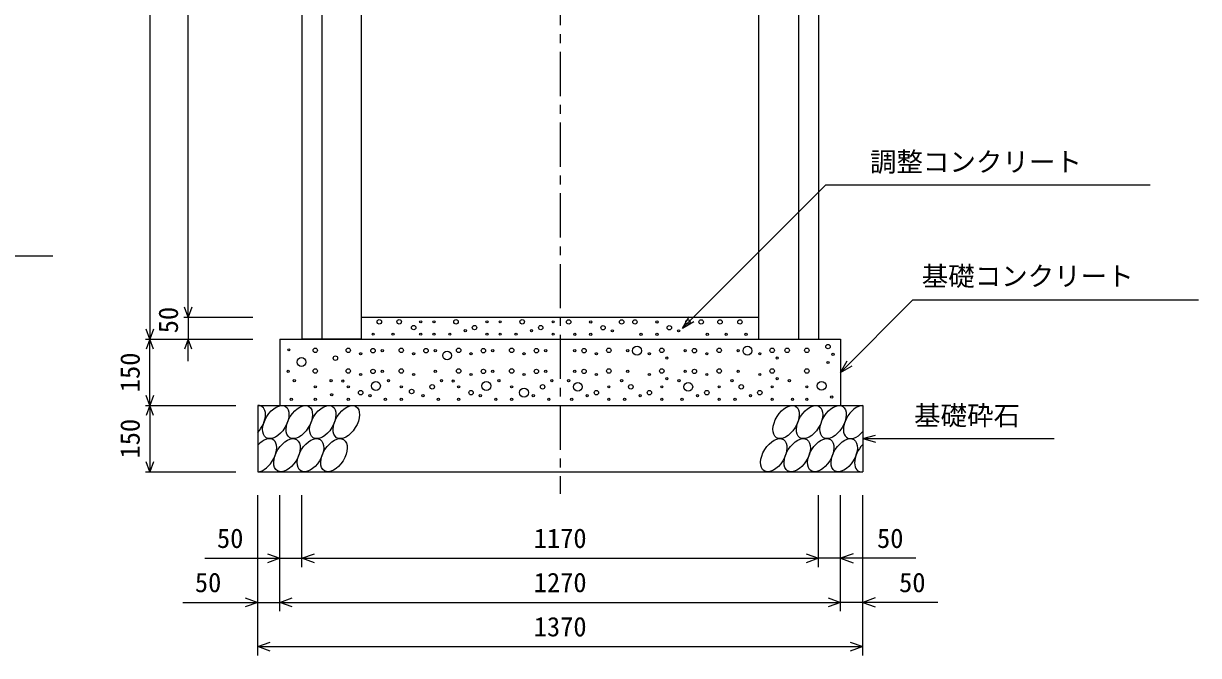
# Model space of a CAD drawing. Units: millimetres, scale not verified. Extents: x -16800 to 16800, y -5940 to 5940.
# Drawn here: x 9784 to 12446, y -3062 to -1633 of the extents above; entities that cross this region are included whole.
import ezdxf
from ezdxf.enums import TextEntityAlignment as Align

# ---------------------------------------------------------------- set-up
doc = ezdxf.new("R2010")
doc.units = ezdxf.units.MM
doc.header["$LTSCALE"] = 20
doc.linetypes.add('CHAIN1', pattern=[8, 5, -1, 1, -1])
for name, color, linetype, lineweight in [('0-0_DIM', 7, 'Continuous', 25), ('0-2_HATCH', 6, 'Continuous', 25), ('0-5_OUTLINE', 3, 'Continuous', 25)]:
    doc.layers.add(name, color=color, linetype=linetype, lineweight=lineweight)
doc.styles.add('ＭＳ ゴシック', font='')
doc.styles.get('ＭＳ ゴシック').set_extended_font_data('MS Gothic')

msp = doc.modelspace()

# ---------------------------------------------------------------- linework, layer by layer
at = {"layer": '0-0_DIM', "linetype": 'CHAIN1'}
msp.add_line((11000, -576.66), (11000, -2696.66), dxfattribs=at)
at = {"layer": '0-0_DIM'}
for p, q in [((10070.8, -626.66), (10070.8, -2346.66)), ((10157.46, -2296.66), (10157.46, -796.66)), ((11276.92, -2321.66), (11601.38, -1997.2)), ((11601.38, -1997.2), (12335.74, -1997.2)), ((9203.88, -2158.01), (9850.76, -2158.01)), ((11798.65, -2258.01), (11635, -2421.66)), ((11798.65, -2258.01), (12445.53, -2258.01)), ((10147.46, -2296.66), (10304.13, -2296.66)), ((10157.46, -2296.66), (10157.46, -2346.66)), ((11276.92, -2321.66), (11291.92, -2295.68)), ((11276.92, -2321.66), (11302.9, -2306.66)), ((10060.8, -2346.66), (10304.13, -2346.66)), ((10070.8, -2496.66), (10070.8, -2346.66)), ((10157.46, -2396.66), (10157.46, -2346.66)), ((11635, -2421.66), (11650, -2395.68)), ((11635, -2421.66), (11650, -2395.68)), ((11635, -2421.66), (11660.98, -2406.66)), ((11635, -2421.66), (11660.98, -2406.66)), ((10060.8, -2496.66), (10265, -2496.66)), ((10070.8, -2496.66), (10070.8, -2646.66)), ((11685, -2571.66), (11713.98, -2563.9)), ((11685, -2571.66), (12118.31, -2571.66)), ((11685, -2571.66), (11713.98, -2579.43)), ((10060.8, -2646.66), (10265, -2646.66)), ((10315, -3062.18), (10315, -2699.83)), ((10365, -2962.18), (10365, -2699.83)), ((10415, -2862.18), (10415, -2699.83)), ((11585, -2862.18), (11585, -2699.83)), ((11635, -2962.18), (11635, -2699.83)), ((11685, -3062.18), (11685, -2699.83)), ((10195, -2842.18), (10415, -2842.18)), ((10415, -2842.18), (11585, -2842.18)), ((11805, -2842.18), (11585, -2842.18)), ((10145, -2942.18), (10365, -2942.18)), ((10365, -2942.18), (11635, -2942.18)), ((11855, -2942.18), (11635, -2942.18)), ((10315, -3042.18), (11685, -3042.18))]:
    msp.add_line(p, q, dxfattribs=at)
for points in [[(10165.67, -2274.11), (10157.46, -2296.66), (10149.26, -2274.11)], [(10079.01, -2324.11), (10070.8, -2346.66), (10062.59, -2324.11)], [(10079.01, -2369.21), (10070.8, -2346.66), (10062.59, -2369.21)], [(10165.67, -2369.21), (10157.46, -2346.66), (10149.26, -2369.21)], [(10079.01, -2474.11), (10070.8, -2496.66), (10062.59, -2474.11)], [(10079.01, -2519.21), (10070.8, -2496.66), (10062.59, -2519.21)], [(10079.01, -2624.11), (10070.8, -2646.66), (10062.59, -2624.11)], [(10336.81, -2831.91), (10365, -2842.18), (10336.81, -2852.44)], [(10443.19, -2852.44), (10415, -2842.18), (10443.19, -2831.91)], [(11556.81, -2831.91), (11585, -2842.18), (11556.81, -2852.44)], [(11663.19, -2831.91), (11635, -2842.18), (11663.19, -2852.44)], [(10286.81, -2931.91), (10315, -2942.18), (10286.81, -2952.44)], [(10393.19, -2952.44), (10365, -2942.18), (10393.19, -2931.91)], [(11606.81, -2931.91), (11635, -2942.18), (11606.81, -2952.44)], [(11713.19, -2931.91), (11685, -2942.18), (11713.19, -2952.44)], [(10343.19, -3052.44), (10315, -3042.18), (10343.19, -3031.91)], [(11656.81, -3031.91), (11685, -3042.18), (11656.81, -3052.44)]]:
    msp.add_lwpolyline(points, dxfattribs=at)
at = {"layer": '0-2_HATCH'}
for centre, radius in [((10590.3, -2307.35), 5), ((10635.3, -2307.35), 5), ((10683.97, -2307.35), 2.5), ((10713.97, -2307.35), 2.5), ((10763.88, -2307.35), 5), ((10833.97, -2307.35), 2.5), ((10863.97, -2307.35), 2.5), ((10913.88, -2307.35), 5), ((10983.97, -2307.35), 2.5), ((11019.13, -2307.63), 5), ((11069.04, -2307.63), 2.5), ((11139.13, -2307.63), 5), ((11169.13, -2307.63), 5), ((11219.04, -2307.63), 2.5), ((11289.13, -2307.63), 5), ((11319.13, -2307.63), 5), ((11361.87, -2307.63), 5), ((11406.87, -2307.63), 5), ((10576.28, -2335.36), 2.5), ((10621.28, -2335.36), 2.5), ((10668.08, -2320.48), 5), ((10683.97, -2335.36), 2.5), ((10713.97, -2335.36), 2.5), ((10749.86, -2335.36), 2.5), ((10784.9, -2327.48), 2.5), ((10805.93, -2320.48), 5), ((10833.97, -2335.36), 2.5), ((10863.97, -2335.36), 2.5), ((10899.86, -2335.36), 2.5), ((10934.9, -2327.48), 2.5), ((10955.93, -2320.48), 5), ((10983.97, -2335.36), 2.5), ((11033.15, -2335.65), 2.5), ((11069.04, -2335.65), 2.5), ((11097.08, -2320.76), 5), ((11118.11, -2327.77), 2.5), ((11183.15, -2335.65), 2.5), ((11219.04, -2335.65), 2.5), ((11247.08, -2320.76), 5), ((11268.11, -2327.77), 2.5), ((11333.15, -2335.65), 2.5), ((11375.89, -2335.65), 2.5), ((11420.89, -2335.65), 2.5), ((10385.3, -2370.82), 2.5), ((10445.17, -2371.81), 5), ((10519.97, -2371.81), 5), ((10576.04, -2372.68), 5), ((10639.97, -2371.81), 5), ((10696.04, -2372.68), 5), ((10769.97, -2371.81), 5), ((10826.04, -2372.68), 5), ((10889.97, -2371.81), 5), ((10946.04, -2372.68), 5), ((11053.96, -2372.68), 5), ((11110.03, -2371.81), 5), ((11173.96, -2372.68), 10), ((11230.03, -2371.81), 5), ((11303.96, -2372.68), 5), ((11360.03, -2371.81), 5), ((11423.96, -2372.68), 10), ((11480.03, -2371.81), 5), ((11513.9, -2371.81), 5), ((11558.55, -2371.81), 5), ((11606.46, -2363.45), 5), ((10413.94, -2398.38), 10), ((10490.94, -2389.58), 5), ((10548.01, -2379.69), 2.5), ((10597.07, -2372.68), 2.5), ((10668.01, -2379.69), 2.5), ((10717.07, -2372.68), 2.5), ((10743.79, -2383.51), 10), ((10798.01, -2379.69), 2.5), ((10847.07, -2372.68), 2.5), ((10918.01, -2379.69), 2.5), ((10967.07, -2372.68), 2.5), ((11032.93, -2372.68), 2.5), ((11081.99, -2379.69), 2.5), ((11152.93, -2372.68), 2.5), ((11201.99, -2379.69), 2.5), ((11241.37, -2389.38), 2.5), ((11282.93, -2372.68), 2.5), ((11331.99, -2379.69), 2.5), ((11402.93, -2372.68), 2.5), ((11451.99, -2379.69), 2.5), ((11491.37, -2389.38), 2.5), ((11617.8, -2381.01), 2.5), ((10383.78, -2419.48), 2.5), ((10445.17, -2418.61), 5), ((10519.97, -2418.61), 5), ((10576.04, -2419.48), 5), ((10597.07, -2419.48), 2.5), ((10639.97, -2418.61), 5), ((10717.07, -2419.48), 2.5), ((10769.97, -2418.61), 5), ((10826.04, -2419.48), 5), ((10847.07, -2419.48), 2.5), ((10889.97, -2418.61), 5), ((10946.04, -2419.48), 5), ((10967.07, -2419.48), 2.5), ((11032.93, -2419.48), 2.5), ((11053.96, -2419.48), 5), ((11110.03, -2418.61), 5), ((11152.93, -2419.48), 2.5), ((11230.03, -2418.61), 5), ((11282.93, -2419.48), 2.5), ((11303.96, -2419.48), 5), ((11360.03, -2418.61), 5), ((11402.93, -2419.48), 2.5), ((11480.03, -2418.61), 5), ((11558.55, -2418.61), 5), ((11606.46, -2399.34), 2.5), ((10397.79, -2440.49), 2.5), ((10481.09, -2440.49), 2.5), ((10507.55, -2441.4), 2.5), ((10548.01, -2426.49), 2.5), ((10582.58, -2452.5), 10), ((10611.09, -2440.49), 2.5), ((10668.01, -2426.49), 2.5), ((10731.09, -2440.49), 2.5), ((10757.55, -2441.4), 2.5), ((10798.01, -2426.49), 2.5), ((10832.58, -2452.5), 10), ((10861.09, -2440.49), 2.5), ((10918.01, -2426.49), 2.5), ((10981.09, -2440.49), 2.5), ((11018.91, -2440.49), 2.5), ((11039.94, -2454.5), 10), ((11081.99, -2426.49), 2.5), ((11138.91, -2440.49), 2.5), ((11201.99, -2426.49), 2.5), ((11241.37, -2436.18), 2.5), ((11268.91, -2440.49), 2.5), ((11289.94, -2454.5), 10), ((11331.99, -2426.49), 2.5), ((11388.91, -2440.49), 2.5), ((11451.99, -2426.49), 2.5), ((11491.37, -2436.18), 2.5), ((11518.91, -2440.49), 2.5), ((11591.95, -2452.19), 10), ((10445.17, -2454.5), 2.5), ((10482.36, -2472.44), 2.5), ((10519.97, -2454.5), 2.5), ((10548.01, -2467.63), 5), ((10569.03, -2474.64), 2.5), ((10639.97, -2454.5), 2.5), ((10663.47, -2464.99), 5), ((10689.03, -2474.64), 2.5), ((10710.06, -2454.5), 5), ((10769.97, -2454.5), 2.5), ((10798.01, -2467.63), 5), ((10819.03, -2474.64), 2.5), ((10889.97, -2454.5), 2.5), ((10918.01, -2467.63), 10), ((10939.03, -2474.64), 2.5), ((10960.06, -2454.5), 5), ((11060.97, -2474.64), 2.5), ((11081.99, -2467.63), 5), ((11110.03, -2454.5), 2.5), ((11159.94, -2454.5), 5), ((11180.97, -2474.64), 2.5), ((11201.99, -2467.63), 5), ((11230.03, -2454.5), 2.5), ((11310.97, -2474.64), 2.5), ((11331.99, -2467.63), 5), ((11360.03, -2454.5), 2.5), ((11409.94, -2454.5), 5), ((11430.97, -2474.64), 2.5), ((11451.99, -2467.63), 5), ((11480.03, -2454.5), 2.5), ((11558.55, -2454.5), 2.5), ((10390.78, -2482.51), 2.5), ((10445.17, -2482.51), 2.5), ((10519.97, -2482.51), 2.5), ((10604.08, -2482.51), 2.5), ((10639.97, -2482.51), 2.5), ((10724.08, -2482.51), 2.5), ((10769.97, -2482.51), 2.5), ((10854.08, -2482.51), 2.5), ((10889.97, -2482.51), 2.5), ((10974.08, -2482.51), 2.5), ((11025.92, -2482.51), 2.5), ((11110.03, -2482.51), 2.5), ((11145.92, -2482.51), 2.5), ((11230.03, -2482.51), 2.5), ((11275.92, -2482.51), 2.5), ((11360.03, -2482.51), 2.5), ((11395.92, -2482.51), 2.5), ((11480.03, -2482.51), 2.5), ((11525.92, -2482.51), 2.5), ((11558.55, -2482.51), 2.5), ((11614.83, -2477.53), 2.5)]:
    msp.add_circle(centre, radius, dxfattribs=at)
for centre, start_param, end_param in [((10302.64, -2534.18), 4.385593, 6.6745444), ((11671.14, -2534.18), 0.3357715, 4.4411806), ((10327.96, -2609.17), 3.5111464, 7.548991), ((11696.46, -2609.17), 1.2110787, 3.5658734)]:
    msp.add_ellipse(centre, major_axis=(21.81, 35.31), ratio=0.5792, start_param=start_param, end_param=end_param, dxfattribs=at)
for centre in [(10355.84, -2534.18), (10409.05, -2534.18), (10462.26, -2534.18), (10515.47, -2534.18), (11511.51, -2534.18), (11564.72, -2534.18), (11617.93, -2534.18), (10381.16, -2609.17), (10434.37, -2609.17), (10487.58, -2609.17), (11483.63, -2609.17), (11536.84, -2609.17), (11590.04, -2609.17), (11643.25, -2609.17)]:
    msp.add_ellipse(centre, major_axis=(21.81, 35.31), ratio=0.5792, dxfattribs=at)
at = {"layer": '0-5_OUTLINE'}
for p, q in [((10415, -659.66), (10415, -2346.66)), ((11585, -659.66), (11585, -2346.66)), ((10460, -896.66), (10460, -2346.66)), ((11540, -896.66), (11540, -2346.66)), ((10550, -2346.66), (10550, -996.66)), ((11450, -2346.66), (11450, -996.66)), ((10550, -2296.66), (11450, -2296.66)), ((10365, -2346.66), (10365, -2496.66)), ((10365, -2346.66), (11635, -2346.66)), ((10550, -2346.66), (10415, -2346.66)), ((11450, -2346.66), (11585, -2346.66)), ((11635, -2346.66), (11635, -2496.66)), ((10315, -2496.66), (10315, -2646.66)), ((10315, -2496.66), (11685, -2496.66)), ((11685, -2496.66), (11685, -2646.66)), ((10315, -2646.66), (11685, -2646.66))]:
    msp.add_line(p, q, dxfattribs=at)

# ---------------------------------------------------------------- texts
at = {"layer": '0-0_DIM', "style": 'ＭＳ ゴシック'}
for s, p in [('調整コンクリート', (11701.38, -1980.77)), ('基礎コンクリート', (11818.65, -2239.27)), ('基礎砕石', (11801.32, -2554.49)), ('50', (10222.56, -2832.18)), ('1170', (10940, -2832.18)), ('50', (11717.44, -2832.18)), ('50', (10172.56, -2932.18)), ('1270', (10940, -2932.18)), ('50', (11767.44, -2932.18)), ('1370', (10940, -3032.18))]:
    msp.add_text(s, height=43.99, dxfattribs=at).set_placement(p, align=Align.BOTTOM_LEFT)
for s, p in [('50', (10147.46, -2333.33)), ('150', (10060.8, -2466.66)), ('150', (10060.8, -2616.66))]:
    msp.add_text(s, height=43.99, rotation=90, dxfattribs=at).set_placement(p, align=Align.BOTTOM_LEFT)

doc.saveas('drawing.dxf')
